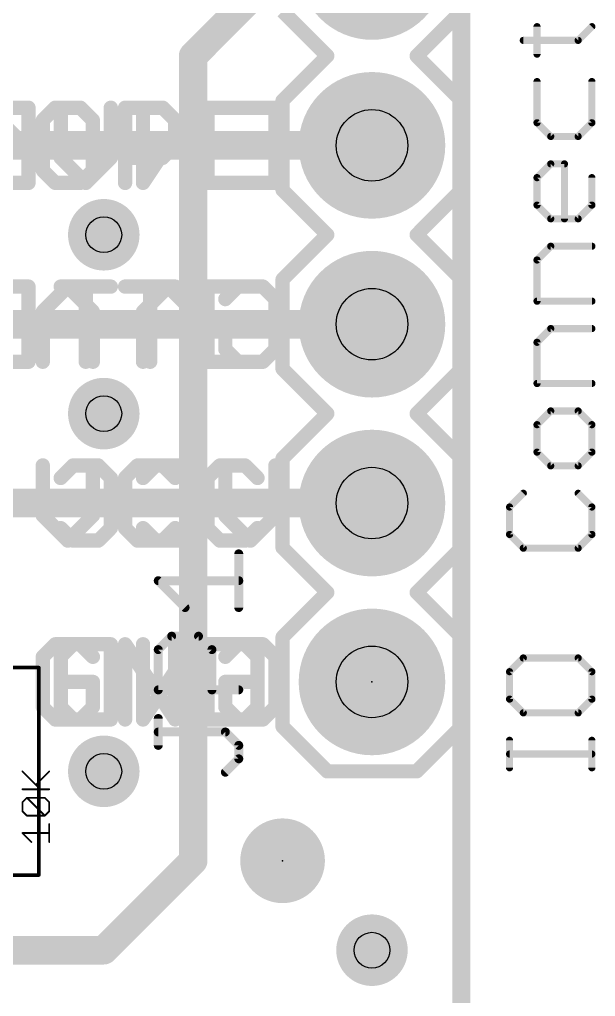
# Model space of a CAD drawing. Extents: x -19 to 88, y -11 to 23.
# Drawn here: x 36.9 to 45.09, y 0.61 to 14.49 of the extents above; entities that cross this region are included whole.
import ezdxf

# ---------------------------------------------------------------- set-up
doc = ezdxf.new("R2010")
doc.units = 0
for name, color, linetype in [('1', 12, 'CONTINUOUS'), ('16', 132, 'CONTINUOUS'), ('17', 110, 'CONTINUOUS'), ('18', 110, 'CONTINUOUS'), ('20', 53, 'CONTINUOUS'), ('21', 53, 'CONTINUOUS'), ('22', 53, 'CONTINUOUS'), ('23', 53, 'CONTINUOUS'), ('25', 253, 'CONTINUOUS'), ('27', 253, 'CONTINUOUS'), ('29', 253, 'CONTINUOUS'), ('30', 253, 'CONTINUOUS'), ('39', 12, 'CONTINUOUS'), ('44', 253, 'CONTINUOUS'), ('51', 53, 'CONTINUOUS')]:
    doc.layers.add(name, color=color, linetype=linetype)

# ---------------------------------------------------------------- blocks, each defined once
blk = doc.blocks.new('PIE')
at = {"const_width": 0.5}
blk.add_lwpolyline([(0, -0.25, 1), (0, 0.25, 1), (0, -0.25)], format="xyb", dxfattribs=at)
blk = doc.blocks.new('RECT')
blk.add_solid([(-0.5, -0.5), (0.5, -0.5), (-0.5, 0.5), (0.5, 0.5)])
blk = doc.blocks.new('ROUNDP')
at = {"const_width": 0.5}
blk.add_lwpolyline([(0, -0.25, 1), (0, 0.25, 1), (0, -0.25)], format="xyb", dxfattribs=at)
blk = doc.blocks.new('ROUNDV')
at = {"const_width": 0.5}
blk.add_lwpolyline([(0, -0.25, 1), (0, 0.25, 1), (0, -0.25)], format="xyb", dxfattribs=at)

msp = doc.modelspace()

# ---------------------------------------------------------------- linework, layer by layer
at = {"layer": '1'}
for points, const_width in [([(43.18, 22.86), (43.18, 0)], 0.254), ([(40.64, 15.24), (39.37, 13.97)], 0.4064), ([(39.37, 13.97), (39.37, 2.54)], 0.4064), ([(39.37, 2.54), (38.1, 1.27)], 0.4064), ([(38.1, 1.27), (23.495, 1.27)], 0.4064)]:
    msp.add_lwpolyline(points, dxfattribs=dict(at, const_width=const_width))
at = {"layer": '1', "const_width": 0.2032}
for points in [[(39.4716, 13.97, 1), (39.2684, 13.97)], [(39.2982, 14.0418, 1), (39.4418, 13.8982)], [(39.2684, 2.54, 1), (39.4716, 2.54)], [(39.4418, 2.4682, 1), (39.2982, 2.6118)], [(38.0282, 1.3418, 1), (38.1718, 1.1982)], [(38.1, 1.1684, 1), (38.1, 1.3716)]]:
    msp.add_lwpolyline(points, format="xyb", dxfattribs=at)
at = {"layer": '16'}
for points, const_width in [([(43.18, 22.86), (43.18, 0)], 0.254), ([(35.56, 13.97), (36.83, 12.7)], 0.4064), ([(36.83, 12.7), (41.91, 12.7)], 0.4064), ([(41.91, 10.16), (34.29, 10.16)], 0.4064), ([(41.91, 7.62), (27.94, 7.62)], 0.4064)]:
    msp.add_lwpolyline(points, dxfattribs=dict(at, const_width=const_width))
at = {"layer": '16', "const_width": 0.2032}
for points in [[(36.83, 12.8016, 1), (36.83, 12.5984)], [(41.91, 12.5984, 1), (41.91, 12.8016)], [(36.7582, 12.6282, 1), (36.9018, 12.7718)], [(41.91, 10.0584, 1), (41.91, 10.2616)], [(41.91, 7.5184, 1), (41.91, 7.7216)]]:
    msp.add_lwpolyline(points, format="xyb", dxfattribs=at)
at = {"layer": '20', "const_width": 0.2032}
msp.add_lwpolyline([(43.18, 0), (43.18, 22.86)], dxfattribs=at)
at = {"layer": '21', "const_width": 0.2032}
for points in [[(41.275, 13.97), (40.64, 14.605)], [(43.18, 14.605), (42.545, 13.97)], [(40.64, 13.335), (41.275, 13.97)], [(42.545, 13.97), (43.18, 13.335)], [(37.4113, 13.2343), (37.2334, 13.0564)], [(37.7672, 13.2343), (37.4113, 13.2343)], [(37.9452, 13.0564), (37.7672, 13.2343)], [(38.4028, 12.1666), (38.4028, 13.2343)], [(38.4028, 13.2343), (38.9366, 13.2343)], [(38.9366, 13.2343), (39.1146, 13.0564)], [(40.284, 13.2343), (39.5722, 13.2343)], [(39.5722, 13.2343), (39.5722, 12.1666)], [(40.64, 12.065), (40.64, 13.335)], [(43.18, 13.335), (43.18, 12.065)], [(37.2334, 13.0564), (37.2334, 12.3445)], [(37.9452, 12.3445), (37.9452, 13.0564)], [(39.1146, 13.0564), (39.1146, 12.7005)], [(39.1146, 12.7005), (38.9366, 12.5225)], [(39.5722, 12.7005), (39.9281, 12.7005)], [(38.9366, 12.5225), (38.4028, 12.5225)], [(37.2334, 12.3445), (37.4113, 12.1666)], [(37.7672, 12.1666), (37.9452, 12.3445)], [(37.4113, 12.1666), (37.7672, 12.1666)], [(39.5722, 12.1666), (40.284, 12.1666)], [(40.64, 12.065), (41.275, 11.43)], [(42.545, 11.43), (43.18, 12.065)], [(40.64, 10.795), (41.275, 11.43)], [(42.545, 11.43), (43.18, 10.795)], [(40.64, 9.525), (40.64, 10.795)], [(43.18, 10.795), (43.18, 9.525)], [(37.2334, 10.3384), (37.5893, 10.6943)], [(37.5893, 10.6943), (37.9452, 10.3384)], [(38.4028, 10.6943), (39.1146, 10.6943)], [(38.7587, 9.6266), (38.7587, 10.6943)], [(40.284, 10.6943), (39.5722, 10.6943)], [(39.5722, 10.6943), (39.5722, 9.6266)], [(37.2334, 9.6266), (37.2334, 10.3384)], [(37.9452, 10.3384), (37.9452, 9.6266)], [(37.2334, 10.1605), (37.9452, 10.1605)], [(39.5722, 10.1605), (39.9281, 10.1605)], [(39.5722, 9.6266), (40.284, 9.6266)], [(41.275, 8.89), (40.64, 9.525)], [(43.18, 9.525), (42.545, 8.89)], [(40.64, 8.255), (41.275, 8.89)], [(42.545, 8.89), (43.18, 8.255)], [(40.64, 6.985), (40.64, 8.255)], [(43.18, 8.255), (43.18, 6.985)], [(37.2334, 8.1543), (37.2334, 7.4425)], [(37.9452, 7.4425), (37.9452, 8.1543)], [(38.5808, 8.1543), (38.4028, 7.9764)], [(38.9367, 8.1543), (38.5808, 8.1543)], [(39.1146, 7.9764), (38.9367, 8.1543)], [(39.7501, 8.1543), (39.5722, 7.9764)], [(40.1061, 8.1543), (39.7501, 8.1543)], [(40.284, 7.9764), (40.1061, 8.1543)], [(38.4028, 7.9764), (38.4028, 7.2646)], [(39.5722, 7.9764), (39.5722, 7.2646)], [(37.2334, 7.4425), (37.5893, 7.0866)], [(37.5893, 7.0866), (37.9452, 7.4425)], [(38.4028, 7.2646), (38.5808, 7.0866)], [(38.9367, 7.0866), (39.1146, 7.2646)], [(39.5722, 7.2646), (39.7501, 7.0866)], [(40.1061, 7.0866), (40.284, 7.2646)], [(38.5808, 7.0866), (38.9367, 7.0866)], [(39.7501, 7.0866), (40.1061, 7.0866)], [(41.275, 6.35), (40.64, 6.985)], [(43.18, 6.985), (42.545, 6.35)], [(40.64, 5.715), (41.275, 6.35)], [(42.545, 6.35), (43.18, 5.715)], [(37.4114, 5.6143), (37.2334, 5.4364)], [(37.7673, 5.6143), (37.4114, 5.6143)], [(37.9452, 5.4364), (37.7673, 5.6143)], [(38.4028, 4.5466), (38.4028, 5.6143)], [(38.4028, 5.6143), (39.1146, 4.5466)], [(39.1146, 4.5466), (39.1146, 5.6143)], [(39.5722, 5.6143), (39.5722, 4.5466)], [(40.1061, 5.6143), (39.5722, 5.6143)], [(40.284, 5.4364), (40.1061, 5.6143)], [(40.64, 4.445), (40.64, 5.715)], [(43.18, 5.715), (43.18, 4.445)], [(37.2334, 5.4364), (37.2334, 4.7245)], [(40.284, 4.7245), (40.284, 5.4364)], [(37.9452, 5.0805), (37.5893, 5.0805)], [(37.9452, 4.7245), (37.9452, 5.0805)], [(37.2334, 4.7245), (37.4114, 4.5466)], [(37.7673, 4.5466), (37.9452, 4.7245)], [(40.1061, 4.5466), (40.284, 4.7245)], [(37.4114, 4.5466), (37.7673, 4.5466)], [(39.5722, 4.5466), (40.1061, 4.5466)], [(40.64, 4.445), (41.275, 3.81)], [(42.545, 3.81), (43.18, 4.445)], [(41.275, 3.81), (42.545, 3.81)]]:
    msp.add_lwpolyline(points, dxfattribs=at)
at = {"layer": '21', "const_width": 0.1016}
for points in [[(41.3109, 13.9341, 1), (41.2391, 14.0059)], [(41.2391, 13.9341, 1), (41.3109, 14.0059)], [(42.5809, 14.0059, 1), (42.5091, 13.9341)], [(42.5091, 14.0059, 1), (42.5809, 13.9341)], [(37.4113, 13.2851, 1), (37.4113, 13.1835)], [(37.4473, 13.1984, 1), (37.3754, 13.2702)], [(37.8032, 13.2702, 1), (37.7313, 13.1984)], [(37.7672, 13.1835, 1), (37.7672, 13.2851)], [(38.4536, 13.2343, 1), (38.352, 13.2343)], [(38.4028, 13.2851, 1), (38.4028, 13.1835)], [(38.9726, 13.2702, 1), (38.9007, 13.1984)], [(38.9366, 13.1835, 1), (38.9366, 13.2851)], [(39.5722, 13.2851, 1), (39.5722, 13.1835)], [(39.623, 13.2343, 1), (39.5214, 13.2343)], [(40.284, 13.1835, 1), (40.284, 13.2851)], [(40.6908, 13.335, 1), (40.5892, 13.335)], [(40.6041, 13.3709, 1), (40.6759, 13.2991)], [(43.2308, 13.335, 1), (43.1292, 13.335)], [(43.1441, 13.2991, 1), (43.2159, 13.3709)], [(37.2842, 13.0564, 1), (37.1826, 13.0564)], [(37.1975, 13.0923, 1), (37.2693, 13.0204)], [(37.996, 13.0564, 1), (37.8944, 13.0564)], [(37.9093, 13.0204, 1), (37.9811, 13.0923)], [(39.1654, 13.0564, 1), (39.0638, 13.0564)], [(39.0787, 13.0204, 1), (39.1505, 13.0923)], [(39.1505, 12.6645, 1), (39.0787, 12.7364)], [(39.5722, 12.7513, 1), (39.5722, 12.6497)], [(39.9281, 12.6497, 1), (39.9281, 12.7513)], [(39.0638, 12.7005, 1), (39.1654, 12.7005)], [(38.4028, 12.5733, 1), (38.4028, 12.4717)], [(38.9007, 12.5584, 1), (38.9726, 12.4866)], [(38.9366, 12.4717, 1), (38.9366, 12.5733)], [(37.2693, 12.3805, 1), (37.1975, 12.3086)], [(37.1826, 12.3445, 1), (37.2842, 12.3445)], [(37.8944, 12.3445, 1), (37.996, 12.3445)], [(37.9811, 12.3086, 1), (37.9093, 12.3805)], [(37.4113, 12.2174, 1), (37.4113, 12.1158)], [(37.3754, 12.1307, 1), (37.4473, 12.2025)], [(37.7313, 12.2025, 1), (37.8032, 12.1307)], [(37.7672, 12.1158, 1), (37.7672, 12.2174)], [(38.352, 12.1666, 1), (38.4536, 12.1666)], [(39.5722, 12.2174, 1), (39.5722, 12.1158)], [(39.5214, 12.1666, 1), (39.623, 12.1666)], [(40.284, 12.1158, 1), (40.284, 12.2174)], [(40.6759, 12.1009, 1), (40.6041, 12.0291)], [(40.5892, 12.065, 1), (40.6908, 12.065)], [(43.1292, 12.065, 1), (43.2308, 12.065)], [(43.2159, 12.0291, 1), (43.1441, 12.1009)], [(41.3109, 11.3941, 1), (41.2391, 11.4659)], [(41.2391, 11.3941, 1), (41.3109, 11.4659)], [(42.5809, 11.4659, 1), (42.5091, 11.3941)], [(42.5091, 11.4659, 1), (42.5809, 11.3941)], [(40.6908, 10.795, 1), (40.5892, 10.795)], [(40.6041, 10.8309, 1), (40.6759, 10.7591)], [(43.2308, 10.795, 1), (43.1292, 10.795)], [(43.1441, 10.7591, 1), (43.2159, 10.8309)], [(37.6252, 10.7302, 1), (37.5534, 10.6584)], [(37.6252, 10.6584, 1), (37.5534, 10.7302)], [(38.4028, 10.7451, 1), (38.4028, 10.6435)], [(38.8095, 10.6943, 1), (38.7079, 10.6943)], [(39.1146, 10.6435, 1), (39.1146, 10.7451)], [(39.5722, 10.7451, 1), (39.5722, 10.6435)], [(39.623, 10.6943, 1), (39.5214, 10.6943)], [(40.284, 10.6435, 1), (40.284, 10.7451)], [(37.2842, 10.3384, 1), (37.1826, 10.3384)], [(37.1975, 10.3743, 1), (37.2693, 10.3025)], [(37.996, 10.3384, 1), (37.8944, 10.3384)], [(37.9093, 10.3025, 1), (37.9811, 10.3743)], [(37.2334, 10.2113, 1), (37.2334, 10.1097)], [(37.9452, 10.1097, 1), (37.9452, 10.2113)], [(39.5722, 10.2113, 1), (39.5722, 10.1097)], [(39.9281, 10.1097, 1), (39.9281, 10.2113)], [(39.5722, 9.6774, 1), (39.5722, 9.5758)], [(40.284, 9.5758, 1), (40.284, 9.6774)], [(37.1826, 9.6266, 1), (37.2842, 9.6266)], [(37.8944, 9.6266, 1), (37.996, 9.6266)], [(38.7079, 9.6266, 1), (38.8095, 9.6266)], [(39.5214, 9.6266, 1), (39.623, 9.6266)], [(40.6759, 9.5609, 1), (40.6041, 9.4891)], [(40.5892, 9.525, 1), (40.6908, 9.525)], [(43.1292, 9.525, 1), (43.2308, 9.525)], [(43.2159, 9.4891, 1), (43.1441, 9.5609)], [(41.3109, 8.8541, 1), (41.2391, 8.9259)], [(41.2391, 8.8541, 1), (41.3109, 8.9259)], [(42.5809, 8.9259, 1), (42.5091, 8.8541)], [(42.5091, 8.9259, 1), (42.5809, 8.8541)], [(40.6908, 8.255, 1), (40.5892, 8.255)], [(40.6041, 8.2909, 1), (40.6759, 8.2191)], [(43.2308, 8.255, 1), (43.1292, 8.255)], [(43.1441, 8.2191, 1), (43.2159, 8.2909)], [(37.2842, 8.1543, 1), (37.1826, 8.1543)], [(37.996, 8.1543, 1), (37.8944, 8.1543)], [(38.5808, 8.2051, 1), (38.5808, 8.1035)], [(38.6167, 8.1184, 1), (38.5448, 8.1902)], [(38.9726, 8.1902, 1), (38.9007, 8.1184)], [(38.9367, 8.1035, 1), (38.9367, 8.2051)], [(39.7501, 8.2051, 1), (39.7501, 8.1035)], [(39.7861, 8.1184, 1), (39.7142, 8.1902)], [(40.142, 8.1902, 1), (40.0701, 8.1184)], [(40.1061, 8.1035, 1), (40.1061, 8.2051)], [(38.4536, 7.9764, 1), (38.352, 7.9764)], [(38.3669, 8.0123, 1), (38.4387, 7.9404)], [(39.0787, 7.9404, 1), (39.1505, 8.0123)], [(39.623, 7.9764, 1), (39.5214, 7.9764)], [(39.5363, 8.0123, 1), (39.6081, 7.9404)], [(40.2481, 7.9404, 1), (40.3199, 8.0123)], [(37.2693, 7.4784, 1), (37.1975, 7.4066)], [(37.1826, 7.4425, 1), (37.2842, 7.4425)], [(37.8944, 7.4425, 1), (37.996, 7.4425)], [(37.9811, 7.4066, 1), (37.9093, 7.4784)], [(38.4387, 7.3005, 1), (38.3669, 7.2286)], [(39.1505, 7.2286, 1), (39.0787, 7.3005)], [(39.6081, 7.3005, 1), (39.5363, 7.2286)], [(40.3199, 7.2286, 1), (40.2481, 7.3005)], [(38.352, 7.2646, 1), (38.4536, 7.2646)], [(39.5214, 7.2646, 1), (39.623, 7.2646)], [(37.5534, 7.1225, 1), (37.6252, 7.0507)], [(37.5534, 7.0507, 1), (37.6252, 7.1225)], [(38.5808, 7.1374, 1), (38.5808, 7.0358)], [(38.5448, 7.0507, 1), (38.6167, 7.1225)], [(38.9007, 7.1225, 1), (38.9726, 7.0507)], [(38.9367, 7.0358, 1), (38.9367, 7.1374)], [(39.7501, 7.1374, 1), (39.7501, 7.0358)], [(39.7142, 7.0507, 1), (39.7861, 7.1225)], [(40.0701, 7.1225, 1), (40.142, 7.0507)], [(40.1061, 7.0358, 1), (40.1061, 7.1374)], [(40.6759, 7.0209, 1), (40.6041, 6.9491)], [(43.2159, 6.9491, 1), (43.1441, 7.0209)], [(40.5892, 6.985, 1), (40.6908, 6.985)], [(43.1292, 6.985, 1), (43.2308, 6.985)], [(41.3109, 6.3141, 1), (41.2391, 6.3859)], [(41.2391, 6.3141, 1), (41.3109, 6.3859)], [(42.5809, 6.3859, 1), (42.5091, 6.3141)], [(42.5091, 6.3859, 1), (42.5809, 6.3141)], [(37.4114, 5.6651, 1), (37.4114, 5.5635)], [(37.4473, 5.5784, 1), (37.3754, 5.6502)], [(37.8032, 5.6502, 1), (37.7313, 5.5784)], [(37.7673, 5.5635, 1), (37.7673, 5.6651)], [(38.4536, 5.6143, 1), (38.352, 5.6143)], [(38.4451, 5.6425, 1), (38.3605, 5.5861)], [(39.1654, 5.6143, 1), (39.0638, 5.6143)], [(39.623, 5.6143, 1), (39.5214, 5.6143)], [(39.5722, 5.6651, 1), (39.5722, 5.5635)], [(40.142, 5.6502, 1), (40.0701, 5.5784)], [(40.1061, 5.5635, 1), (40.1061, 5.6651)], [(40.6908, 5.715, 1), (40.5892, 5.715)], [(40.6041, 5.7509, 1), (40.6759, 5.6791)], [(43.2308, 5.715, 1), (43.1292, 5.715)], [(43.1441, 5.6791, 1), (43.2159, 5.7509)], [(37.2842, 5.4364, 1), (37.1826, 5.4364)], [(37.1975, 5.4723, 1), (37.2693, 5.4004)], [(37.9093, 5.4004, 1), (37.9811, 5.4723)], [(40.3348, 5.4364, 1), (40.2332, 5.4364)], [(40.2481, 5.4004, 1), (40.3199, 5.4723)], [(37.5893, 5.1313, 1), (37.5893, 5.0297)], [(37.996, 5.0805, 1), (37.8944, 5.0805)], [(37.9452, 5.0297, 1), (37.9452, 5.1313)], [(37.2693, 4.7605, 1), (37.1975, 4.6886)], [(37.1826, 4.7245, 1), (37.2842, 4.7245)], [(37.8944, 4.7245, 1), (37.996, 4.7245)], [(37.9811, 4.6886, 1), (37.9093, 4.7605)], [(40.2332, 4.7245, 1), (40.3348, 4.7245)], [(40.3199, 4.6886, 1), (40.2481, 4.7605)], [(37.4114, 4.5974, 1), (37.4114, 4.4958)], [(37.3754, 4.5107, 1), (37.4473, 4.5825)], [(37.7313, 4.5825, 1), (37.8032, 4.5107)], [(37.7673, 4.4958, 1), (37.7673, 4.5974)], [(38.352, 4.5466, 1), (38.4536, 4.5466)], [(39.0638, 4.5466, 1), (39.1654, 4.5466)], [(39.0723, 4.5184, 1), (39.1569, 4.5748)], [(39.5722, 4.5974, 1), (39.5722, 4.4958)], [(39.5214, 4.5466, 1), (39.623, 4.5466)], [(40.0701, 4.5825, 1), (40.142, 4.5107)], [(40.1061, 4.4958, 1), (40.1061, 4.5974)], [(40.6759, 4.4809, 1), (40.6041, 4.4091)], [(40.5892, 4.445, 1), (40.6908, 4.445)], [(43.1292, 4.445, 1), (43.2308, 4.445)], [(43.2159, 4.4091, 1), (43.1441, 4.4809)], [(41.275, 3.8608, 1), (41.275, 3.7592)], [(41.2391, 3.7741, 1), (41.3109, 3.8459)], [(42.5091, 3.8459, 1), (42.5809, 3.7741)], [(42.545, 3.7592, 1), (42.545, 3.8608)]]:
    msp.add_lwpolyline(points, format="xyb", dxfattribs=at)
at = {"layer": '22', "const_width": 0.2032}
for points in [[(36.3184, 13.2343), (37.0302, 13.2343)], [(37.0302, 13.2343), (37.0302, 12.1666)], [(37.4878, 12.5225), (37.4878, 13.2343)], [(38.1996, 13.2343), (38.1996, 12.5225)], [(39.369, 13.2343), (38.6572, 12.1666)], [(38.6572, 12.1666), (38.6572, 13.2343)], [(39.369, 12.1666), (39.369, 13.2343)], [(39.8266, 13.2343), (40.5384, 13.2343)], [(40.5384, 13.2343), (40.5384, 12.1666)], [(37.0302, 12.7005), (36.6743, 12.7005)], [(40.5384, 12.7005), (40.1825, 12.7005)], [(37.8437, 12.1666), (37.4878, 12.5225)], [(38.1996, 12.5225), (37.8437, 12.1666)], [(37.0302, 12.1666), (36.3184, 12.1666)], [(40.5384, 12.1666), (39.8266, 12.1666)], [(36.3184, 10.6943), (37.0302, 10.6943)], [(37.0302, 10.6943), (37.0302, 9.6266)], [(38.1996, 10.6943), (37.4878, 10.6943)], [(37.8437, 9.6266), (37.8437, 10.6943)], [(39.0131, 10.6943), (38.6572, 10.3384)], [(39.369, 10.3384), (39.0131, 10.6943)], [(39.8266, 10.5164), (40.0045, 10.6943)], [(40.0045, 10.6943), (40.3605, 10.6943)], [(40.3605, 10.6943), (40.5384, 10.5164)], [(40.5384, 10.5164), (40.5384, 9.8046)], [(38.6572, 10.3384), (38.6572, 9.6266)], [(39.369, 9.6266), (39.369, 10.3384)], [(37.0302, 10.1605), (36.6743, 10.1605)], [(39.369, 10.1605), (38.6572, 10.1605)], [(39.8266, 9.8046), (39.8266, 10.1605)], [(39.8266, 10.1605), (40.1825, 10.1605)], [(40.0045, 9.6266), (39.8266, 9.8046)], [(40.5384, 9.8046), (40.3605, 9.6266)], [(37.0302, 9.6266), (36.3184, 9.6266)], [(40.3605, 9.6266), (40.0045, 9.6266)], [(37.4878, 7.9764), (37.6658, 8.1543)], [(37.6658, 8.1543), (38.0217, 8.1543)], [(38.0217, 8.1543), (38.1996, 7.9764)], [(38.6572, 7.9764), (38.8351, 8.1543)], [(38.8351, 8.1543), (39.1911, 8.1543)], [(39.1911, 8.1543), (39.369, 7.9764)], [(39.8266, 7.4425), (39.8266, 8.1543)], [(40.5384, 8.1543), (40.5384, 7.4425)], [(38.1996, 7.9764), (38.1996, 7.2646)], [(39.369, 7.9764), (39.369, 7.2646)], [(40.1825, 7.0866), (39.8266, 7.4425)], [(40.5384, 7.4425), (40.1825, 7.0866)], [(37.6658, 7.0866), (37.4878, 7.2646)], [(38.1996, 7.2646), (38.0217, 7.0866)], [(38.8351, 7.0866), (38.6572, 7.2646)], [(39.369, 7.2646), (39.1911, 7.0866)], [(38.0217, 7.0866), (37.6658, 7.0866)], [(39.1911, 7.0866), (38.8351, 7.0866)], [(37.4878, 5.4364), (37.6658, 5.6143)], [(37.6658, 5.6143), (38.1996, 5.6143)], [(38.1996, 5.6143), (38.1996, 4.5466)], [(39.369, 5.6143), (38.6572, 4.5466)], [(38.6572, 4.5466), (38.6572, 5.6143)], [(39.369, 4.5466), (39.369, 5.6143)], [(39.8266, 5.4364), (40.0045, 5.6143)], [(40.0045, 5.6143), (40.3605, 5.6143)], [(40.3605, 5.6143), (40.5384, 5.4364)], [(37.4878, 4.7245), (37.4878, 5.4364)], [(40.5384, 5.4364), (40.5384, 4.7245)], [(39.8266, 4.7245), (39.8266, 5.0805)], [(39.8266, 5.0805), (40.1825, 5.0805)], [(37.6658, 4.5466), (37.4878, 4.7245)], [(40.0045, 4.5466), (39.8266, 4.7245)], [(40.5384, 4.7245), (40.3605, 4.5466)], [(38.1996, 4.5466), (37.6658, 4.5466)], [(40.3605, 4.5466), (40.0045, 4.5466)]]:
    msp.add_lwpolyline(points, dxfattribs=at)
at = {"layer": '22', "const_width": 0.1016}
for points in [[(37.081, 13.2343, 1), (36.9794, 13.2343)], [(37.0302, 13.1835, 1), (37.0302, 13.2851)], [(37.5386, 13.2343, 1), (37.437, 13.2343)], [(38.2504, 13.2343, 1), (38.1488, 13.2343)], [(38.708, 13.2343, 1), (38.6064, 13.2343)], [(39.4198, 13.2343, 1), (39.3182, 13.2343)], [(39.4113, 13.2061, 1), (39.3267, 13.2625)], [(39.8266, 13.2851, 1), (39.8266, 13.1835)], [(40.5892, 13.2343, 1), (40.4876, 13.2343)], [(40.5384, 13.1835, 1), (40.5384, 13.2851)], [(37.0302, 12.6497, 1), (37.0302, 12.7513)], [(40.1825, 12.7513, 1), (40.1825, 12.6497)], [(40.5384, 12.6497, 1), (40.5384, 12.7513)], [(37.5237, 12.5584, 1), (37.4519, 12.4866)], [(37.437, 12.5225, 1), (37.5386, 12.5225)], [(38.1488, 12.5225, 1), (38.2504, 12.5225)], [(38.2355, 12.4866, 1), (38.1637, 12.5584)], [(36.9794, 12.1666, 1), (37.081, 12.1666)], [(37.0302, 12.1158, 1), (37.0302, 12.2174)], [(37.8078, 12.2025, 1), (37.8796, 12.1307)], [(37.8078, 12.1307, 1), (37.8796, 12.2025)], [(38.6149, 12.1948, 1), (38.6995, 12.1384)], [(38.6064, 12.1666, 1), (38.708, 12.1666)], [(39.3182, 12.1666, 1), (39.4198, 12.1666)], [(39.8266, 12.2174, 1), (39.8266, 12.1158)], [(40.4876, 12.1666, 1), (40.5892, 12.1666)], [(40.5384, 12.1158, 1), (40.5384, 12.2174)], [(37.081, 10.6943, 1), (36.9794, 10.6943)], [(37.0302, 10.6435, 1), (37.0302, 10.7451)], [(37.4878, 10.7451, 1), (37.4878, 10.6435)], [(37.8945, 10.6943, 1), (37.7929, 10.6943)], [(38.1996, 10.6435, 1), (38.1996, 10.7451)], [(39.049, 10.7302, 1), (38.9772, 10.6584)], [(39.049, 10.6584, 1), (38.9772, 10.7302)], [(40.0045, 10.7451, 1), (40.0045, 10.6435)], [(40.0405, 10.6584, 1), (39.9686, 10.7302)], [(40.3964, 10.7302, 1), (40.3245, 10.6584)], [(40.3605, 10.6435, 1), (40.3605, 10.7451)], [(39.7907, 10.5523, 1), (39.8625, 10.4804)], [(40.5892, 10.5164, 1), (40.4876, 10.5164)], [(40.5025, 10.4804, 1), (40.5743, 10.5523)], [(38.708, 10.3384, 1), (38.6064, 10.3384)], [(38.6213, 10.3743, 1), (38.6931, 10.3025)], [(39.4198, 10.3384, 1), (39.3182, 10.3384)], [(39.3331, 10.3025, 1), (39.4049, 10.3743)], [(37.0302, 10.1097, 1), (37.0302, 10.2113)], [(38.6572, 10.2113, 1), (38.6572, 10.1097)], [(39.369, 10.1097, 1), (39.369, 10.2113)], [(39.8774, 10.1605, 1), (39.7758, 10.1605)], [(39.8266, 10.2113, 1), (39.8266, 10.1097)], [(40.1825, 10.1097, 1), (40.1825, 10.2113)], [(39.8625, 9.8405, 1), (39.7907, 9.7686)], [(39.7758, 9.8046, 1), (39.8774, 9.8046)], [(40.4876, 9.8046, 1), (40.5892, 9.8046)], [(40.5743, 9.7686, 1), (40.5025, 9.8405)], [(37.0302, 9.5758, 1), (37.0302, 9.6774)], [(40.0045, 9.6774, 1), (40.0045, 9.5758)], [(39.9686, 9.5907, 1), (40.0405, 9.6625)], [(40.3245, 9.6625, 1), (40.3964, 9.5907)], [(40.3605, 9.5758, 1), (40.3605, 9.6774)], [(36.9794, 9.6266, 1), (37.081, 9.6266)], [(37.7929, 9.6266, 1), (37.8945, 9.6266)], [(38.6064, 9.6266, 1), (38.708, 9.6266)], [(39.3182, 9.6266, 1), (39.4198, 9.6266)], [(37.6658, 8.2051, 1), (37.6658, 8.1035)], [(37.7017, 8.1184, 1), (37.6298, 8.1902)], [(38.0576, 8.1902, 1), (37.9857, 8.1184)], [(38.0217, 8.1035, 1), (38.0217, 8.2051)], [(38.8351, 8.2051, 1), (38.8351, 8.1035)], [(38.8711, 8.1184, 1), (38.7992, 8.1902)], [(39.227, 8.1902, 1), (39.1551, 8.1184)], [(39.1911, 8.1035, 1), (39.1911, 8.2051)], [(39.8774, 8.1543, 1), (39.7758, 8.1543)], [(40.5892, 8.1543, 1), (40.4876, 8.1543)], [(37.4519, 8.0123, 1), (37.5237, 7.9404)], [(38.2504, 7.9764, 1), (38.1488, 7.9764)], [(38.1637, 7.9404, 1), (38.2355, 8.0123)], [(38.6213, 8.0123, 1), (38.6931, 7.9404)], [(39.4198, 7.9764, 1), (39.3182, 7.9764)], [(39.3331, 7.9404, 1), (39.4049, 8.0123)], [(39.8625, 7.4784, 1), (39.7907, 7.4066)], [(39.7758, 7.4425, 1), (39.8774, 7.4425)], [(40.4876, 7.4425, 1), (40.5892, 7.4425)], [(40.5743, 7.4066, 1), (40.5025, 7.4784)], [(37.5237, 7.3005, 1), (37.4519, 7.2286)], [(38.2355, 7.2286, 1), (38.1637, 7.3005)], [(38.6931, 7.3005, 1), (38.6213, 7.2286)], [(39.4049, 7.2286, 1), (39.3331, 7.3005)], [(38.1488, 7.2646, 1), (38.2504, 7.2646)], [(39.3182, 7.2646, 1), (39.4198, 7.2646)], [(37.6658, 7.1374, 1), (37.6658, 7.0358)], [(37.6298, 7.0507, 1), (37.7017, 7.1225)], [(37.9857, 7.1225, 1), (38.0576, 7.0507)], [(38.0217, 7.0358, 1), (38.0217, 7.1374)], [(38.8351, 7.1374, 1), (38.8351, 7.0358)], [(38.7992, 7.0507, 1), (38.8711, 7.1225)], [(39.1551, 7.1225, 1), (39.227, 7.0507)], [(39.1911, 7.0358, 1), (39.1911, 7.1374)], [(40.1466, 7.1225, 1), (40.2184, 7.0507)], [(40.1466, 7.0507, 1), (40.2184, 7.1225)], [(37.6658, 5.6651, 1), (37.6658, 5.5635)], [(37.7017, 5.5784, 1), (37.6298, 5.6502)], [(38.2504, 5.6143, 1), (38.1488, 5.6143)], [(38.1996, 5.5635, 1), (38.1996, 5.6651)], [(38.708, 5.6143, 1), (38.6064, 5.6143)], [(39.4198, 5.6143, 1), (39.3182, 5.6143)], [(39.4113, 5.5861, 1), (39.3267, 5.6425)], [(40.0045, 5.6651, 1), (40.0045, 5.5635)], [(40.0405, 5.5784, 1), (39.9686, 5.6502)], [(40.3964, 5.6502, 1), (40.3245, 5.5784)], [(40.3605, 5.5635, 1), (40.3605, 5.6651)], [(37.5386, 5.4364, 1), (37.437, 5.4364)], [(37.4519, 5.4723, 1), (37.5237, 5.4004)], [(39.7907, 5.4723, 1), (39.8625, 5.4004)], [(40.5892, 5.4364, 1), (40.4876, 5.4364)], [(40.5025, 5.4004, 1), (40.5743, 5.4723)], [(39.8774, 5.0805, 1), (39.7758, 5.0805)], [(39.8266, 5.1313, 1), (39.8266, 5.0297)], [(40.1825, 5.0297, 1), (40.1825, 5.1313)], [(37.5237, 4.7605, 1), (37.4519, 4.6886)], [(37.437, 4.7245, 1), (37.5386, 4.7245)], [(39.8625, 4.7605, 1), (39.7907, 4.6886)], [(39.7758, 4.7245, 1), (39.8774, 4.7245)], [(40.4876, 4.7245, 1), (40.5892, 4.7245)], [(40.5743, 4.6886, 1), (40.5025, 4.7605)], [(37.6658, 4.5974, 1), (37.6658, 4.4958)], [(37.6298, 4.5107, 1), (37.7017, 4.5825)], [(38.1488, 4.5466, 1), (38.2504, 4.5466)], [(38.1996, 4.4958, 1), (38.1996, 4.5974)], [(38.6149, 4.5748, 1), (38.6995, 4.5184)], [(38.6064, 4.5466, 1), (38.708, 4.5466)], [(39.3182, 4.5466, 1), (39.4198, 4.5466)], [(40.0045, 4.5974, 1), (40.0045, 4.4958)], [(39.9686, 4.5107, 1), (40.0405, 4.5825)], [(40.3245, 4.5825, 1), (40.3964, 4.5107)], [(40.3605, 4.4958, 1), (40.3605, 4.5974)]]:
    msp.add_lwpolyline(points, format="xyb", dxfattribs=at)
at = {"layer": '23'}
for p in [(41.91, 5.08), (40.64, 2.54)]:
    msp.add_point(p, dxfattribs=at)
at = {"layer": '25', "const_width": 0.127}
for points in [[(40.0177, 6.1361), (40.0177, 6.8987)], [(39.2551, 6.1361), (38.8737, 6.5174)], [(38.8737, 6.5174), (40.0177, 6.5174)], [(38.8737, 5.5387), (39.0644, 5.7293)], [(39.0644, 5.7293), (39.4457, 5.7293)], [(39.4457, 5.7293), (39.6364, 5.5387)], [(38.8737, 4.9667), (38.8737, 5.5387)], [(39.6364, 5.5387), (39.6364, 4.9667)], [(40.0177, 4.9667), (38.8737, 4.9667)], [(38.8737, 4.1786), (38.8737, 4.56)], [(39.827, 4.3693), (38.8737, 4.3693)], [(40.0177, 4.1786), (39.827, 4.3693)], [(40.0177, 3.988), (40.0177, 4.1786)], [(39.827, 3.7973), (40.0177, 3.988)]]:
    msp.add_lwpolyline(points, dxfattribs=at)
at = {"layer": '25', "const_width": 0.0635}
for points in [[(40.0495, 6.8987, 1), (39.986, 6.8987)], [(38.8737, 6.5492, 1), (38.8737, 6.4857)], [(38.8962, 6.5399, 1), (38.8513, 6.495)], [(40.0177, 6.4857, 1), (40.0177, 6.5492)], [(39.2326, 6.1136, 1), (39.2775, 6.1585)], [(39.986, 6.1361, 1), (40.0495, 6.1361)], [(39.0644, 5.7611, 1), (39.0644, 5.6976)], [(39.0868, 5.7069, 1), (39.0419, 5.7518)], [(39.4682, 5.7518, 1), (39.4233, 5.7069)], [(39.4457, 5.6976, 1), (39.4457, 5.7611)], [(38.9055, 5.5387, 1), (38.842, 5.5387)], [(38.8513, 5.5611, 1), (38.8962, 5.5162)], [(39.6681, 5.5387, 1), (39.6046, 5.5387)], [(39.6139, 5.5162, 1), (39.6588, 5.5611)], [(38.8737, 4.9984, 1), (38.8737, 4.9349)], [(38.842, 4.9667, 1), (38.9055, 4.9667)], [(39.6046, 4.9667, 1), (39.6681, 4.9667)], [(40.0177, 4.9349, 1), (40.0177, 4.9984)], [(38.9055, 4.56, 1), (38.842, 4.56)], [(38.8737, 4.401, 1), (38.8737, 4.3375)], [(39.8495, 4.3917, 1), (39.8046, 4.3468)], [(39.827, 4.3375, 1), (39.827, 4.401)], [(38.842, 4.1786, 1), (38.9055, 4.1786)], [(40.0495, 4.1786, 1), (39.986, 4.1786)], [(39.9952, 4.1562, 1), (40.0402, 4.2011)], [(40.0402, 3.9655, 1), (39.9952, 4.0104)], [(39.986, 3.988, 1), (40.0495, 3.988)], [(39.8046, 3.8198, 1), (39.8495, 3.7748)]]:
    msp.add_lwpolyline(points, format="xyb", dxfattribs=at)
at = {"layer": '27'}
for points, const_width in [([(44.2546, 13.9956), (44.2546, 14.3854)], 0.1016), ([(44.8393, 14.1905), (45.0342, 14.3854)], 0.1016), ([(44.0597, 14.1905), (44.8393, 14.1905)], 0.1016), ([(44.2546, 13.6058), (44.2546, 13.0211)], 0.1016), ([(45.0342, 13.0211), (45.0342, 13.6058)], 0.1016), ([(44.2546, 13.0211), (44.4495, 12.8262)], 0.1016), ([(44.8393, 12.8262), (45.0342, 13.0211)], 0.1016), ([(44.4495, 12.8262), (44.8393, 12.8262)], 0.1016), ([(44.2546, 12.2415), (44.4495, 12.4364)], 0.1016), ([(44.4495, 12.4364), (44.6444, 12.4364)], 0.1016), ([(44.6444, 12.4364), (44.6444, 11.6568)], 0.1016), ([(44.2546, 11.8517), (44.2546, 12.2415)], 0.1016), ([(45.0342, 12.2415), (45.0342, 11.8517)], 0.1016), ([(44.4495, 11.6568), (44.2546, 11.8517)], 0.1016), ([(45.0342, 11.8517), (44.8393, 11.6568)], 0.1016), ([(44.8393, 11.6568), (44.4495, 11.6568)], 0.1016), ([(44.2546, 11.0721), (44.4495, 11.267)], 0.1016), ([(44.4495, 11.267), (45.0342, 11.267)], 0.1016), ([(44.2546, 10.4874), (44.2546, 11.0721)], 0.1016), ([(45.0342, 10.4874), (44.2546, 10.4874)], 0.1016), ([(44.2546, 9.9027), (44.4495, 10.0976)], 0.1016), ([(44.4495, 10.0976), (45.0342, 10.0976)], 0.1016), ([(44.2546, 9.318), (44.2546, 9.9027)], 0.1016), ([(45.0342, 9.318), (44.2546, 9.318)], 0.1016), ([(44.4495, 8.9282), (44.2546, 8.7333)], 0.1016), ([(44.8393, 8.9282), (44.4495, 8.9282)], 0.1016), ([(45.0342, 8.7333), (44.8393, 8.9282)], 0.1016), ([(44.2546, 8.7333), (44.2546, 8.3435)], 0.1016), ([(45.0342, 8.3435), (45.0342, 8.7333)], 0.1016), ([(44.2546, 8.3435), (44.4495, 8.1486)], 0.1016), ([(44.8393, 8.1486), (45.0342, 8.3435)], 0.1016), ([(44.4495, 8.1486), (44.8393, 8.1486)], 0.1016), ([(44.0597, 7.7588), (43.8648, 7.5639)], 0.1016), ([(45.0342, 7.5639), (44.8393, 7.7588)], 0.1016), ([(43.8648, 7.5639), (43.8648, 7.1741)], 0.1016), ([(45.0342, 7.1741), (45.0342, 7.5639)], 0.1016), ([(43.8648, 7.1741), (44.0597, 6.9792)], 0.1016), ([(44.8393, 6.9792), (45.0342, 7.1741)], 0.1016), ([(44.0597, 6.9792), (44.8393, 6.9792)], 0.1016), ([(44.0597, 5.42), (43.8648, 5.2251)], 0.1016), ([(44.8393, 5.42), (44.0597, 5.42)], 0.1016), ([(45.0342, 5.2251), (44.8393, 5.42)], 0.1016), ([(43.8648, 5.2251), (43.8648, 4.8353)], 0.1016), ([(45.0342, 4.8353), (45.0342, 5.2251)], 0.1016), ([(43.8648, 4.8353), (44.0597, 4.6404)], 0.1016), ([(44.8393, 4.6404), (45.0342, 4.8353)], 0.1016), ([(44.0597, 4.6404), (44.8393, 4.6404)], 0.1016), ([(43.8648, 3.8608), (43.8648, 4.2506)], 0.1016), ([(45.0342, 3.8608), (45.0342, 4.2506)], 0.1016), ([(45.0342, 4.0557), (43.8648, 4.0557)], 0.1016), ([(37.1982, 3.5551), (36.944, 3.8093)], 0.0254), ([(37.1346, 3.6187), (37.3253, 3.8093)], 0.0254), ([(36.944, 3.5551), (37.3253, 3.5551)], 0.0254), ([(36.944, 3.3716), (37.0075, 3.4351)], 0.0254), ([(36.944, 3.2445), (36.944, 3.3716)], 0.0254), ([(37.0075, 3.4351), (37.2617, 3.4351)], 0.0254), ([(37.2617, 3.1809), (37.0075, 3.4351)], 0.0254), ([(37.2617, 3.4351), (37.3253, 3.3716)], 0.0254), ([(37.3253, 3.3716), (37.3253, 3.2445)], 0.0254), ([(37.0075, 3.1809), (36.944, 3.2445)], 0.0254), ([(37.2617, 3.1809), (37.0075, 3.1809)], 0.0254), ([(37.3253, 3.2445), (37.2617, 3.1809)], 0.0254), ([(37.3253, 2.8067), (37.3253, 3.0609)], 0.0254), ([(37.0711, 2.8067), (36.944, 2.9338)], 0.0254), ([(36.944, 2.9338), (37.3253, 2.9338)], 0.0254)]:
    msp.add_lwpolyline(points, dxfattribs=dict(at, const_width=const_width))
for points, const_width in [([(44.28, 14.3854, 1), (44.2292, 14.3854)], 0.0508), ([(45.0522, 14.3674, 1), (45.0162, 14.4033)], 0.0508), ([(44.0597, 14.2159, 1), (44.0597, 14.1651)], 0.0508), ([(44.8213, 14.2084, 1), (44.8573, 14.1725)], 0.0508), ([(44.8393, 14.1651, 1), (44.8393, 14.2159)], 0.0508), ([(44.2292, 13.9956, 1), (44.28, 13.9956)], 0.0508), ([(44.28, 13.6058, 1), (44.2292, 13.6058)], 0.0508), ([(45.0596, 13.6058, 1), (45.0088, 13.6058)], 0.0508), ([(44.2726, 13.039, 1), (44.2366, 13.0031)], 0.0508), ([(44.2292, 13.0211, 1), (44.28, 13.0211)], 0.0508), ([(45.0088, 13.0211, 1), (45.0596, 13.0211)], 0.0508), ([(45.0522, 13.0031, 1), (45.0162, 13.039)], 0.0508), ([(44.4495, 12.8516, 1), (44.4495, 12.8008)], 0.0508), ([(44.4315, 12.8082, 1), (44.4675, 12.8441)], 0.0508), ([(44.8213, 12.8441, 1), (44.8573, 12.8082)], 0.0508), ([(44.8393, 12.8008, 1), (44.8393, 12.8516)], 0.0508), ([(44.4495, 12.4618, 1), (44.4495, 12.411)], 0.0508), ([(44.4675, 12.4184, 1), (44.4315, 12.4543)], 0.0508), ([(44.6698, 12.4364, 1), (44.619, 12.4364)], 0.0508), ([(44.6444, 12.411, 1), (44.6444, 12.4618)], 0.0508), ([(44.28, 12.2415, 1), (44.2292, 12.2415)], 0.0508), ([(44.2366, 12.2594, 1), (44.2726, 12.2235)], 0.0508), ([(45.0596, 12.2415, 1), (45.0088, 12.2415)], 0.0508), ([(44.2726, 11.8696, 1), (44.2366, 11.8337)], 0.0508), ([(44.2292, 11.8517, 1), (44.28, 11.8517)], 0.0508), ([(45.0088, 11.8517, 1), (45.0596, 11.8517)], 0.0508), ([(45.0522, 11.8337, 1), (45.0162, 11.8696)], 0.0508), ([(44.4495, 11.6822, 1), (44.4495, 11.6314)], 0.0508), ([(44.4315, 11.6388, 1), (44.4675, 11.6747)], 0.0508), ([(44.619, 11.6568, 1), (44.6698, 11.6568)], 0.0508), ([(44.8213, 11.6747, 1), (44.8573, 11.6388)], 0.0508), ([(44.8393, 11.6314, 1), (44.8393, 11.6822)], 0.0508), ([(44.4495, 11.2924, 1), (44.4495, 11.2416)], 0.0508), ([(44.4675, 11.249, 1), (44.4315, 11.2849)], 0.0508), ([(45.0342, 11.2416, 1), (45.0342, 11.2924)], 0.0508), ([(44.28, 11.0721, 1), (44.2292, 11.0721)], 0.0508), ([(44.2366, 11.09, 1), (44.2726, 11.0541)], 0.0508), ([(44.2546, 10.5128, 1), (44.2546, 10.462)], 0.0508), ([(44.2292, 10.4874, 1), (44.28, 10.4874)], 0.0508), ([(45.0342, 10.462, 1), (45.0342, 10.5128)], 0.0508), ([(44.4495, 10.123, 1), (44.4495, 10.0722)], 0.0508), ([(44.4675, 10.0796, 1), (44.4315, 10.1155)], 0.0508), ([(45.0342, 10.0722, 1), (45.0342, 10.123)], 0.0508), ([(44.28, 9.9027, 1), (44.2292, 9.9027)], 0.0508), ([(44.2366, 9.9206, 1), (44.2726, 9.8847)], 0.0508), ([(44.2546, 9.3434, 1), (44.2546, 9.2926)], 0.0508), ([(44.2292, 9.318, 1), (44.28, 9.318)], 0.0508), ([(45.0342, 9.2926, 1), (45.0342, 9.3434)], 0.0508), ([(44.4495, 8.9536, 1), (44.4495, 8.9028)], 0.0508), ([(44.4675, 8.9102, 1), (44.4315, 8.9461)], 0.0508), ([(44.8573, 8.9461, 1), (44.8213, 8.9102)], 0.0508), ([(44.8393, 8.9028, 1), (44.8393, 8.9536)], 0.0508), ([(44.28, 8.7333, 1), (44.2292, 8.7333)], 0.0508), ([(44.2366, 8.7512, 1), (44.2726, 8.7153)], 0.0508), ([(45.0596, 8.7333, 1), (45.0088, 8.7333)], 0.0508), ([(45.0162, 8.7153, 1), (45.0522, 8.7512)], 0.0508), ([(44.2726, 8.3614, 1), (44.2366, 8.3255)], 0.0508), ([(44.2292, 8.3435, 1), (44.28, 8.3435)], 0.0508), ([(45.0088, 8.3435, 1), (45.0596, 8.3435)], 0.0508), ([(45.0522, 8.3255, 1), (45.0162, 8.3614)], 0.0508), ([(44.4495, 8.174, 1), (44.4495, 8.1232)], 0.0508), ([(44.4315, 8.1306, 1), (44.4675, 8.1665)], 0.0508), ([(44.8213, 8.1665, 1), (44.8573, 8.1306)], 0.0508), ([(44.8393, 8.1232, 1), (44.8393, 8.174)], 0.0508), ([(44.0777, 7.7408, 1), (44.0417, 7.7767)], 0.0508), ([(44.8573, 7.7767, 1), (44.8213, 7.7408)], 0.0508), ([(43.8902, 7.5639, 1), (43.8394, 7.5639)], 0.0508), ([(43.8468, 7.5818, 1), (43.8828, 7.5459)], 0.0508), ([(45.0596, 7.5639, 1), (45.0088, 7.5639)], 0.0508), ([(45.0162, 7.5459, 1), (45.0522, 7.5818)], 0.0508), ([(43.8828, 7.192, 1), (43.8468, 7.1561)], 0.0508), ([(45.0522, 7.1561, 1), (45.0162, 7.192)], 0.0508), ([(43.8394, 7.1741, 1), (43.8902, 7.1741)], 0.0508), ([(45.0088, 7.1741, 1), (45.0596, 7.1741)], 0.0508), ([(44.0597, 7.0046, 1), (44.0597, 6.9538)], 0.0508), ([(44.0417, 6.9612, 1), (44.0777, 6.9972)], 0.0508), ([(44.8213, 6.9972, 1), (44.8573, 6.9612)], 0.0508), ([(44.8393, 6.9538, 1), (44.8393, 7.0046)], 0.0508), ([(44.0597, 5.4454, 1), (44.0597, 5.3946)], 0.0508), ([(44.0777, 5.402, 1), (44.0417, 5.438)], 0.0508), ([(44.8573, 5.438, 1), (44.8213, 5.402)], 0.0508), ([(44.8393, 5.3946, 1), (44.8393, 5.4454)], 0.0508), ([(43.8902, 5.2251, 1), (43.8394, 5.2251)], 0.0508), ([(45.0596, 5.2251, 1), (45.0088, 5.2251)], 0.0508), ([(43.8468, 5.2431, 1), (43.8828, 5.2071)], 0.0508), ([(45.0162, 5.2071, 1), (45.0522, 5.2431)], 0.0508), ([(43.8828, 4.8533, 1), (43.8468, 4.8173)], 0.0508), ([(43.8394, 4.8353, 1), (43.8902, 4.8353)], 0.0508), ([(45.0088, 4.8353, 1), (45.0596, 4.8353)], 0.0508), ([(45.0522, 4.8173, 1), (45.0162, 4.8533)], 0.0508), ([(44.0597, 4.6658, 1), (44.0597, 4.615)], 0.0508), ([(44.0417, 4.6224, 1), (44.0777, 4.6584)], 0.0508), ([(44.8213, 4.6584, 1), (44.8573, 4.6224)], 0.0508), ([(44.8393, 4.615, 1), (44.8393, 4.6658)], 0.0508), ([(43.8902, 4.2506, 1), (43.8394, 4.2506)], 0.0508), ([(45.0596, 4.2506, 1), (45.0088, 4.2506)], 0.0508), ([(43.8648, 4.0811, 1), (43.8648, 4.0303)], 0.0508), ([(45.0342, 4.0303, 1), (45.0342, 4.0811)], 0.0508), ([(43.8394, 3.8608, 1), (43.8902, 3.8608)], 0.0508), ([(45.0088, 3.8608, 1), (45.0596, 3.8608)], 0.0508), ([(36.9485, 3.8138, 1), (36.9395, 3.8048)], 0.0127), ([(37.3298, 3.8048, 1), (37.3208, 3.8138)], 0.0127), ([(37.1301, 3.6232, 1), (37.1391, 3.6142)], 0.0127), ([(36.944, 3.5615, 1), (36.944, 3.5488)], 0.0127), ([(37.1937, 3.5506, 1), (37.2027, 3.5596)], 0.0127), ([(37.3253, 3.5488, 1), (37.3253, 3.5615)], 0.0127), ([(36.9503, 3.3716, 1), (36.9376, 3.3716)], 0.0127), ([(36.9395, 3.3761, 1), (36.9485, 3.3671)], 0.0127), ([(37.0075, 3.4415, 1), (37.0075, 3.4288)], 0.0127), ([(37.012, 3.4396, 1), (37.003, 3.4306)], 0.0127), ([(37.012, 3.4306, 1), (37.003, 3.4396)], 0.0127), ([(37.2662, 3.4396, 1), (37.2573, 3.4306)], 0.0127), ([(37.2617, 3.4288, 1), (37.2617, 3.4415)], 0.0127), ([(37.3316, 3.3716, 1), (37.319, 3.3716)], 0.0127), ([(37.3208, 3.3671, 1), (37.3298, 3.3761)], 0.0127), ([(36.9485, 3.2489, 1), (36.9395, 3.24)], 0.0127), ([(36.9376, 3.2445, 1), (36.9503, 3.2445)], 0.0127), ([(37.0075, 3.1873, 1), (37.0075, 3.1746)], 0.0127), ([(37.003, 3.1764, 1), (37.012, 3.1854)], 0.0127), ([(37.2573, 3.1854, 1), (37.2662, 3.1764)], 0.0127), ([(37.2573, 3.1764, 1), (37.2662, 3.1854)], 0.0127), ([(37.2617, 3.1746, 1), (37.2617, 3.1873)], 0.0127), ([(37.319, 3.2445, 1), (37.3316, 3.2445)], 0.0127), ([(37.3298, 3.24, 1), (37.3208, 3.2489)], 0.0127), ([(37.3316, 3.0609, 1), (37.319, 3.0609)], 0.0127), ([(36.9485, 2.9383, 1), (36.9395, 2.9293)], 0.0127), ([(36.944, 2.9402, 1), (36.944, 2.9275)], 0.0127), ([(37.3253, 2.9275, 1), (37.3253, 2.9402)], 0.0127), ([(37.0666, 2.8022, 1), (37.0756, 2.8112)], 0.0127), ([(37.319, 2.8067, 1), (37.3316, 2.8067)], 0.0127)]:
    msp.add_lwpolyline(points, format="xyb", dxfattribs=dict(at, const_width=const_width))
at = {"layer": '39', "const_width": 0.0508}
for points in [[(35.212, 5.283), (37.178, 5.283)], [(37.178, 5.283), (37.178, 2.337)], [(37.178, 2.337), (35.212, 2.337)]]:
    msp.add_lwpolyline(points, dxfattribs=at)
at = {"layer": '39', "const_width": 0.0254}
for points in [[(37.1907, 5.283, 1), (37.1653, 5.283)], [(37.178, 5.2703, 1), (37.178, 5.2957)], [(37.178, 2.3243, 1), (37.178, 2.3497)], [(37.1653, 2.337, 1), (37.1907, 2.337)]]:
    msp.add_lwpolyline(points, format="xyb", dxfattribs=at)
at = {"layer": '44'}
for centre, radius in [((41.91, 12.7), 0.508), ((38.1, 11.43), 0.254), ((41.91, 10.16), 0.508), ((38.1, 8.89), 0.254), ((41.91, 7.62), 0.508), ((41.91, 5.08), 0.508), ((38.1, 3.81), 0.254), ((41.91, 1.27), 0.254)]:
    msp.add_circle(centre, radius, dxfattribs=at)

# ---------------------------------------------------------------- block references
at = {"layer": '1'}
msp.add_blockref('PIE', (40.64, 2.54), dxfattribs=at)
at = {"layer": '17', "xscale": 1.8796, "yscale": 1.8796, "rotation": 180}
for p in [(41.91, 15.24), (41.91, 15.24), (41.91, 12.7), (41.91, 12.7), (41.91, 10.16), (41.91, 10.16), (41.91, 7.62), (41.91, 7.62), (41.91, 5.08), (41.91, 5.08)]:
    msp.add_blockref('ROUNDP', p, dxfattribs=at)
at = {"layer": '18', "xscale": 1.016, "yscale": 1.016}
for p in [(38.1, 11.43), (38.1, 11.43), (38.1, 8.89), (38.1, 8.89), (38.1, 3.81), (38.1, 3.81), (41.91, 1.27), (41.91, 1.27)]:
    msp.add_blockref('ROUNDV', p, dxfattribs=at)
at = {"layer": '29', "xscale": 2.0828, "yscale": 2.0828, "rotation": 180}
for p in [(41.91, 15.24), (41.91, 12.7), (41.91, 10.16), (41.91, 7.62), (41.91, 5.08)]:
    msp.add_blockref('ROUNDP', p, dxfattribs=at)
at = {"layer": '29', "xscale": 1.2032, "yscale": 1.2032}
msp.add_blockref('PIE', (40.64, 2.54), dxfattribs=at)
at = {"layer": '30', "xscale": 2.0828, "yscale": 2.0828, "rotation": 180}
for p in [(41.91, 15.24), (41.91, 12.7), (41.91, 10.16), (41.91, 7.62), (41.91, 5.08)]:
    msp.add_blockref('ROUNDP', p, dxfattribs=at)
at = {"layer": '51', "xscale": 0.508, "yscale": 0.508, "rotation": 90}
for p in [(41.91, 12.7), (41.91, 10.16), (41.91, 7.62), (41.91, 5.08)]:
    msp.add_blockref('RECT', p, dxfattribs=at)

doc.saveas('drawing.dxf')
